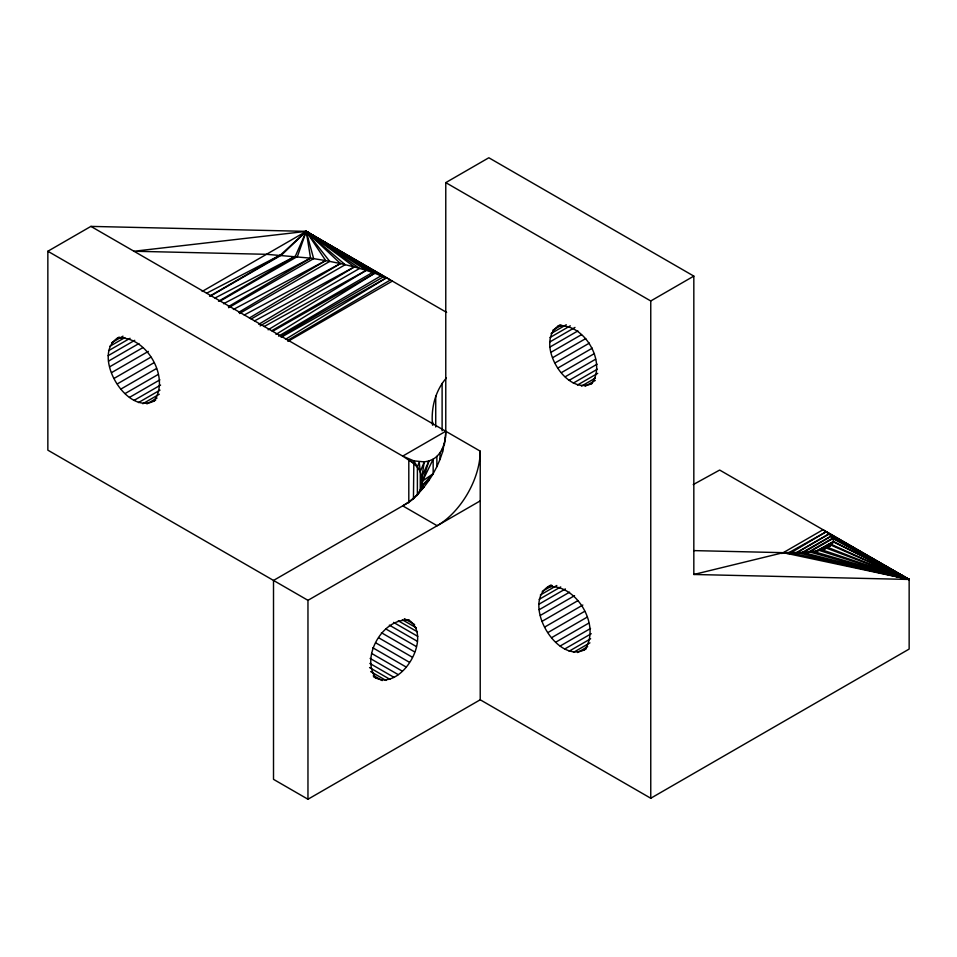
<?xml version="1.0" encoding="UTF-8"?>
<svg xmlns="http://www.w3.org/2000/svg" width="957" height="957" viewBox="0 0 957 957"><rect width="100%" height="100%" fill="white"/><g stroke="black" fill="none" stroke-linecap="round" stroke-linejoin="round"><path stroke-width="1.44" d="M480.223 500.882L307.963 600.326L47.85 450.161L47.85 251.248L90.915 226.39L480.223 451.154A60.901 35.158 -60 0 1 437.158 525.74L402.706 505.846C415.709 498.286 425.578 486.515 433.162 473.703L433.162 459.145C442.636 453.439 445.771 441.679 445.771 431.26L445.771 182.62L488.836 157.761L693.825 276.106L693.825 574.475L909.15 579.452L909.15 649.061L650.76 798.246L480.223 699.782L307.963 799.239L273.511 779.345L273.511 580.444L408.806 502.329M408.519 502.545L413.448 498.8L419.19 492.556L422.013 485.678L433.162 473.703L436.87 466.669L436.87 456.393M436.87 466.669L440.005 459.456L440.005 452.793M440.005 459.456L442.493 452.183L442.493 448.402M442.493 452.183L444.299 443.282M444.299 444.981L445.4 437.54M650.76 798.246L650.76 300.976L693.825 276.106M445.4 437.959L445.771 431.26L402.706 456.118L47.85 251.248M373.397 676.647C400.301 694.052 434.358 636.046 408.376 619.777M155.656 400.11C126.97 418.257 89.192 352.834 119.254 337.067M592.371 383.279C565.42 397.43 532.511 339.687 560.264 324.746M586.306 648.75C557.201 667.113 518.79 599.656 551.172 584.966M417.384 494.685L420.267 490.283L424.238 486.754L422.013 485.678L422.599 480.988L428.927 460.987L433.162 459.145L422.599 480.988L420.267 471.693L413.855 460.867L402.706 456.118L413.448 463.176L417.384 467.291L417.384 495.499M422.013 476.299L424.238 461.896L428.927 460.987L422.013 476.299L422.013 488.166M413.448 498.8L413.855 460.867L424.238 461.896L420.267 471.693L420.267 490.989M446.369 378.003C435.184 390.851 430.865 408.364 432.528 425.123M417.384 467.291L419.19 461.848L420.267 471.693M218.519 301.276L295.342 256.237L306.24 231.367L446.632 312.413M693.933 550.61L783.269 552.668C799.478 552.117 817.828 554.091 831.932 544.677L833.523 541.459L832.985 538.564L829.013 533.815L823.02 529.723L781.761 553.541M153.778 401.198C171.016 378.182 145.931 334.735 117.376 338.144M591.486 383.793C607.288 362.679 584.296 322.856 558.122 325.99M584.428 649.839C601.666 626.811 576.581 583.363 548.026 586.785M209.523 296.263L280.533 254.957L306.24 231.367L390.384 279.982L287.567 340.429M422.013 485.678L428.927 480.438M422.599 480.988L433.162 473.703M275.975 334.424L374.773 273.224L386.245 277.925L285.473 339.328M268.104 329.806L366.244 270.353L374.773 273.224L272.434 331.361M258.749 324.315L354.341 266.919L366.244 270.353L264.144 326.528M249.382 317.987L340.429 263.546L354.341 266.919L254.478 320.93M789.142 553.852L826.238 531.733L909.15 579.452L783.269 552.668L693.825 574.475M238.712 312.317L325.691 260.591L340.429 263.546L244.214 315.009M228.352 306.671L310.535 258.139L325.691 260.591L306.24 231.367L90.915 226.39M803.126 552.727L831.31 536.052L909.15 579.452L790.386 552.739M278.583 336.134L381.197 275.7L306.24 231.367L133.98 251.248L266.489 254.311L310.535 258.139L306.24 231.367L202.166 291.442M829.013 533.815L796.798 552.452L909.15 579.452L719.664 470.054L693.239 484.589M816.106 551.722L818.678 550.227L909.15 579.452L829.205 534.006L796.978 552.62M822.876 549.916L831.932 544.677L909.15 579.452L802.516 552.368M111.598 342.762L122.998 336.17M109.696 346.374L124.9 337.594M108.536 350.717L130.068 338.288M210.672 295.952L281.537 255.04L306.24 231.367L383.566 276.74L280.425 336.302M108.141 355.681L134.746 340.321M108.536 361.088L138.932 343.539M220.218 301.048L297.424 256.5L306.24 231.367L374.773 273.224M109.696 366.782L142.629 347.774M111.598 372.596L148.335 351.386M228.627 307.711L313.645 258.641L306.24 231.367L372.56 272.482L271.955 330.584M114.182 378.35L150.919 357.14M117.376 383.865L154.101 362.655M239.477 313.513L329.734 261.405L306.24 231.367L366.244 270.353M121.061 388.973L156.529 368.505M251.153 319.016L345.202 264.706L306.24 231.367L359.593 268.427L260.137 325.882M125.14 393.53L158.072 374.522M129.494 397.382L159.891 379.833M133.98 400.433L160.585 385.073M138.466 402.574L159.998 390.133M142.82 403.734L159.281 394.224M146.899 403.89L157.032 398.04M287.925 341.386L392.37 281.083M552.835 330.213L561.699 325.093M551.088 333.526L566.281 324.746M550.024 337.51L570.288 325.811M549.653 342.056L574.99 327.426M550.024 347.008L577.884 330.931M551.088 352.236L581.485 334.687M552.835 357.559L585.768 338.551M555.204 362.835L589.404 343.096M558.122 367.895L592.323 348.145M561.496 372.584L594.429 353.564M565.24 376.759L595.637 359.21M569.236 380.288L597.096 364.198M573.339 383.087L597.407 369.187M577.454 385.037L597.718 373.338M581.449 386.114L595.374 378.063M585.182 386.257L595.326 380.408M542.248 591.39L552.38 585.54M540.346 595.003L556.818 585.505M539.186 599.357L560.718 586.928M538.791 604.31L565.396 588.95M539.186 609.717L569.582 592.168M540.346 615.411L574.547 595.673M542.248 621.225L577.717 600.757M544.832 626.979L582.837 605.039M548.026 632.493L584.751 611.284M551.711 637.613L587.179 617.133M555.79 642.159L588.722 623.151M560.144 646.023L590.541 628.474M564.63 649.061L591.235 633.713M569.116 651.203L590.648 638.774M573.47 652.363L589.931 642.865M577.55 652.53L587.682 646.681M806.871 553.002L832.674 538.097L909.15 579.452L808.773 551.746M817.816 550.825L833.32 541.877L909.15 579.452L812.995 551.34M823.415 549.689L831.131 545.215L909.15 579.452L821.525 549.677M808.438 552.668L832.985 538.564L909.15 579.452L826.202 548.026M822.829 549.844L831.932 544.677M281.155 337.295L386.245 277.925M801.368 552.895L831.31 536.052M787.216 553.577L826.238 531.733M815.28 551.663L833.523 541.459L909.15 579.452L827.889 547.44M815.089 552.045L833.32 541.877M233.376 309.458L325.691 260.591M223.555 303.728L310.535 258.139M214.99 298.034L295.342 256.237M206.592 293.225L280.533 254.957M409.321 620.315C383.135 617.181 360.143 657.004 375.945 678.118M445.771 182.62L650.76 300.976M404.392 618.653L414.608 624.538M402.311 619.753L416.355 627.852M398.279 620.794L417.419 631.847M393.53 622.385L417.778 636.381M389.343 625.136L417.419 641.346M385.731 628.881L416.355 646.561M381.424 632.733L414.608 651.896M379.056 638.008L412.24 657.16M376.137 643.068L409.321 662.22M372.763 647.757L405.935 666.909M371.567 653.404L402.191 671.084M370.132 658.416L398.208 674.613M369.845 663.416L394.093 677.412M369.569 667.579L389.978 679.374M370.682 671.599L385.994 680.439M373.314 675.427L382.25 680.583M354.341 266.919L306.24 231.367L340.429 263.546M413.448 463.176L408.519 459.42M432.528 421.87L433.234 424.741M480.223 451.154L480.223 699.782M442.11 383.398L442.11 430.806M435.734 395.911L435.734 427.025M408.806 459.647L408.806 502.688M307.963 600.326L307.963 799.239"/></g></svg>
